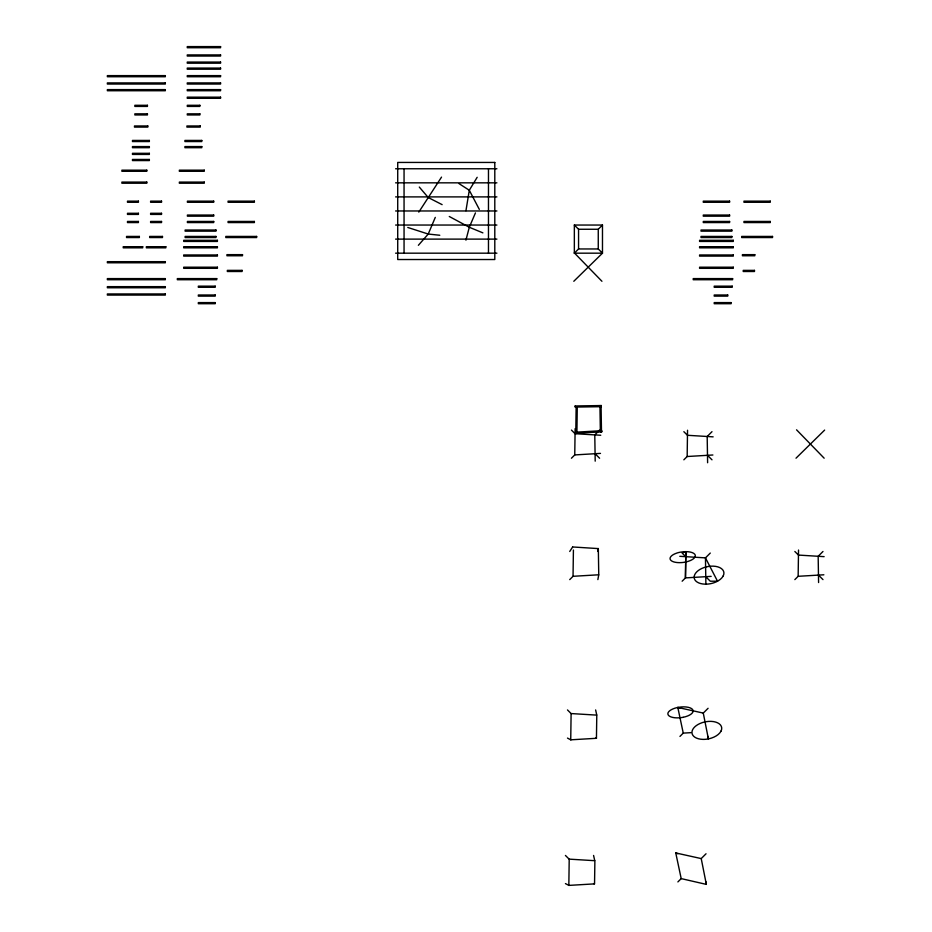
<?xml version="1.0" encoding="UTF-8"?>
<svg xmlns="http://www.w3.org/2000/svg" width="932" height="932" viewBox="0 0 932 932"><rect width="100%" height="100%" fill="white"/><g stroke="black" fill="none" stroke-linecap="round" stroke-linejoin="round"><path stroke-width="1.4" d="M571.106 713.562L570.733 739.822L596.445 738.295L596.783 715.124L571.106 713.562L567.495 709.951M569.732 579.611L573.04 576.302L573.413 550.043M571.444 458.229L574.753 454.921L575.126 428.662M568.835 885.4L569.207 859.141L594.884 860.702L594.546 883.874L568.835 885.4L565.433 883.583M575.766 433.333L576.139 407.016L577.269 407.028L576.896 433.345C575.009 434.475 576.174 430.526 575.766 433.333L601.711 431.807L601.42 430.689L601.711 431.807M685.824 551.639L685.451 577.898L682.142 581.207M683.855 459.814L687.164 456.517L687.536 430.246M794.845 579.611L798.153 576.302L798.526 550.043M597.866 551.476L598.332 548.598L572.656 546.967M465.942 210.737L469.297 190.256L477.172 177.301M597.866 579.611L598.728 574.939M465.93 240.165L469.297 227.257L475.448 212.915M435.291 217.389L428.231 234.049L418.375 245.302M418.806 212.112L441.523 177.115M569.732 551.476L572.586 547.072M824.634 430.083L796.01 458.195M574.345 253.178L602.48 253.178L602.48 225.043L574.345 225.043L574.345 253.178L578.562 248.96L598.262 248.96L602.48 253.178L573.797 281.278M574.345 225.043L578.562 229.26L598.262 229.26L602.48 225.043M599.591 430.083L594.779 434.895L595.198 461.154M711.99 431.679L707.19 436.491L707.609 462.738M710.277 553.06L705.466 557.872L705.885 584.131M822.979 551.476L818.168 556.288L818.587 582.535M679.952 736.42L683.249 733.111L690.938 732.657M708.39 738.89L703.276 713.085L708.087 708.285M677.89 881.917L681.199 878.608L675.758 852.943L701.225 858.582L706.037 853.77M683.284 717.267L683.482 717.221A12.722 5.289 -7.6 0 0 692.592 709.52L692.511 709.415A12.722 5.289 -7.6 0 0 681.187 706.969L678.088 707.4A12.722 5.289 -7.6 0 0 674.978 708.18L674.733 708.25A12.722 5.289 -7.6 0 0 668.093 714.751A12.722 5.289 -7.6 0 0 679.288 717.803L679.952 717.757A12.722 5.289 -7.6 0 0 683.074 717.302M685.474 562.043L685.684 562.008A12.722 5.289 -7.6 0 0 694.794 554.295L694.666 554.156A12.722 5.289 -7.6 0 0 683.377 551.756L680.278 552.187A12.722 5.289 -7.6 0 0 677.168 552.956L676.923 553.037A12.722 5.289 -7.6 0 0 670.294 559.538A12.722 5.289 -7.6 0 0 681.478 562.59L682.142 562.544A12.722 5.289 -7.6 0 0 685.265 562.089M575.708 432.203L601.653 430.689M574.753 454.921L600.476 453.395M687.164 456.517L712.887 454.991M573.04 576.302L598.752 574.788L598.332 548.529M711.163 576.372L685.451 577.898L685.859 551.639L682.142 553.06L685.754 556.672M798.153 576.302L823.865 574.788M575.3 405.956L601.222 405.548L601.245 406.678L575.312 407.074L575.3 405.956L575.312 407.074M494.799 162.448L397.719 162.436L397.719 259.527L494.799 259.527L494.799 162.436M395.611 168.762L496.907 168.762M395.611 182.835L496.907 182.835M395.611 196.897L496.907 196.897M395.611 210.97L496.907 210.97M395.611 225.043L496.907 225.043M395.611 239.116L496.907 239.116M395.611 253.178L496.907 253.178M601.245 406.678L601.222 405.548M576.139 407.063L577.269 407.086M713.143 436.852L687.466 435.291L683.855 431.679M600.744 435.256L575.056 433.695L571.444 430.083M824.133 556.649L798.456 555.076L794.845 551.476M679.789 556.311L705.466 557.872L717.524 581.207L710.277 581.207L705.769 576.698M439.788 235.26L428.231 234.049L407.785 227.466M683.249 733.111L677.809 707.446L703.276 713.085M681.199 878.608L706.316 884.386L706.037 881.917M595.63 738.086L596.468 738.307M593.579 883.583L594.406 883.792M677.809 707.446L679.952 708.285M675.758 852.943L677.89 853.77M482.881 232.872L469.297 227.257L449.282 216.492M442.129 204.644L428.231 197.526L419.295 187.064M567.495 738.086L570.885 739.903M459.092 183.674L469.297 190.256L479.316 209.385M796.557 429.815L824.156 458.195M574.345 252.91L601.932 281.278M707.481 455.305L711.99 459.814M818.471 575.102L822.979 579.611M595.082 453.721L599.591 458.229M565.433 855.448L569.044 859.048M595.63 709.951L596.736 714.937M593.579 855.448L594.686 860.422M701.225 858.582L706.339 884.375M708.087 736.42L708.367 738.89M599.94 405.571L600.359 431.819L601.49 431.749L601.07 405.548M598.262 229.26L598.262 248.96M578.562 229.26L578.562 248.96M488.473 168.762L488.473 253.178M404.057 168.762L404.057 253.178M723.279 575.766L723.092 576.139A15.098 8.656 -11.7 0 1 713.679 582.861L711.885 583.374A15.098 8.656 -11.7 0 1 710.277 583.735L708.681 583.98A15.098 8.656 -11.7 0 1 705.466 584.166L704.883 584.154A15.098 8.656 -11.7 0 1 694.142 577.351A15.098 8.656 -11.7 0 1 704.266 567.483L705.466 567.11A15.098 8.656 -11.7 0 1 719.842 567.635A15.098 8.656 -11.7 0 1 723.279 575.766M721.088 730.979L720.89 731.352A15.098 8.656 -11.7 0 1 711.489 738.074L709.695 738.598A15.098 8.656 -11.7 0 1 708.087 738.948L706.479 739.192A15.098 8.656 -11.7 0 1 703.276 739.379L702.693 739.367A15.098 8.656 -11.7 0 1 691.952 732.564A15.098 8.656 -11.7 0 1 702.064 722.696L703.276 722.323A15.098 8.656 -11.7 0 1 717.652 722.848A15.098 8.656 -11.7 0 1 721.088 730.979M220.569 46.6L187.262 46.6L187.262 47.73L220.569 47.73L220.569 46.6M220.569 54.918L187.262 54.918L187.262 56.048L220.569 56.048L220.569 54.918M220.569 62.071L187.262 62.071L187.262 63.19L220.569 63.19L220.569 62.071M220.569 68.083L187.262 68.083L187.262 69.213L220.569 69.213L220.569 68.083M165.325 75.62L107.366 75.62L107.366 76.739L165.325 76.739L165.325 75.62M220.569 75.62L187.262 75.62L187.262 76.739L220.569 76.739L220.569 75.62M165.325 82.913L107.366 82.913L107.366 84.043L165.325 84.043L165.325 82.913M220.569 82.913L187.262 82.913L187.262 84.043L220.569 84.043L220.569 82.913M165.325 89.612L107.366 89.612L107.366 90.742L165.325 90.742L165.325 89.612M220.569 89.612L187.262 89.612L187.262 90.742L220.569 90.742L220.569 89.612M220.569 97.173L187.262 97.173L187.262 98.303L220.569 98.303L220.569 97.173M147.431 105.293L134.849 105.293L134.849 106.423L147.431 106.423L147.431 105.293M199.867 105.293L187.285 105.293L187.285 106.423L199.867 106.423L199.867 105.293M147.431 113.832L134.849 113.832L134.849 114.951L147.431 114.951L147.431 113.832M199.867 113.832L187.285 113.832L187.285 114.951L199.867 114.951L199.867 113.832M147.804 125.971L134.476 125.971L134.476 127.102L147.804 127.102L147.804 125.971M200.24 125.971L186.913 125.971L186.913 127.102L200.24 127.102L200.24 125.971M149.353 140.429L132.472 140.429L132.472 141.559L149.353 141.559L149.353 140.429M201.79 140.429L184.909 140.429L184.909 141.559L201.79 141.559L201.79 140.429M149.353 146.569L132.472 146.569L132.472 147.699L149.353 147.699L149.353 146.569M201.79 146.569L184.909 146.569L184.909 147.699L201.79 147.699L201.79 146.569M149.353 153.314L132.472 153.314L132.472 154.432L149.353 154.432L149.353 153.314M149.353 159.454L132.472 159.454L132.472 160.572L149.353 160.572L149.353 159.454M146.813 170.172L121.894 170.172L121.894 171.29L146.813 171.29L146.813 170.172M204.271 170.172L179.352 170.172L179.352 171.29L204.271 171.29L204.271 170.172M146.813 182.09L121.894 182.09L121.894 183.22L146.813 183.22L146.813 182.09M204.271 182.09L179.352 182.09L179.352 183.22L204.271 183.22L204.271 182.09M138.414 201.149L127.486 201.149L127.486 202.279L138.414 202.279L138.414 201.149M161.539 201.149L150.611 201.149L150.611 202.279L161.539 202.279L161.539 201.149M213.708 201.149L187.402 201.149L187.402 202.279L213.708 202.279L213.708 201.149M254.378 201.149L228.072 201.149L228.072 202.279L254.378 202.279L254.378 201.149M729.593 201.149L703.287 201.149L703.287 202.279L729.593 202.279L729.593 201.149M770.263 201.149L743.957 201.149L743.957 202.279L770.263 202.279L770.263 201.149M138.414 213.288L127.486 213.288L127.486 214.418L138.414 214.418L138.414 213.288M161.539 213.288L150.611 213.288L150.611 214.418L161.539 214.418L161.539 213.288M213.708 215.047L187.402 215.047L187.402 216.177L213.708 216.177L213.708 215.047M729.593 215.047L703.287 215.047L703.287 216.177L729.593 216.177L729.593 215.047M138.414 221.443L127.486 221.443L127.486 222.573L138.414 222.573L138.414 221.443M161.539 221.443L150.611 221.443L150.611 222.573L161.539 222.573L161.539 221.443M213.708 221.443L187.402 221.443L187.402 222.573L213.708 222.573L213.708 221.443M254.378 221.443L228.072 221.443L228.072 222.573L254.378 222.573L254.378 221.443M729.593 221.443L703.287 221.443L703.287 222.573L729.593 222.573L729.593 221.443M770.263 221.443L743.957 221.443L743.957 222.573L770.263 222.573L770.263 221.443M215.979 230.029L185.13 230.029L185.13 231.159L215.979 231.159L215.979 230.029M731.865 230.029L701.015 230.029L701.015 231.159L731.865 231.159L731.865 230.029M139.357 236.425L126.542 236.425L126.542 237.555L139.357 237.555L139.357 236.425M162.483 236.425L149.668 236.425L149.668 237.555L162.483 237.555L162.483 236.425M215.979 236.425L185.13 236.425L185.13 237.555L215.979 237.555L215.979 236.425M256.65 236.425L225.8 236.425L225.8 237.555L256.65 237.555L256.65 236.425M731.865 236.425L701.015 236.425L701.015 237.555L731.865 237.555L731.865 236.425M772.535 236.425L741.686 236.425L741.686 237.555L772.535 237.555L772.535 236.425M217.412 240.305L183.697 240.305L183.697 241.435L217.412 241.435L217.412 240.305M733.298 240.305L699.582 240.305L699.582 241.435L733.298 241.435L733.298 240.305M142.689 246.7L123.222 246.7L123.222 247.83L142.689 247.83L142.689 246.7M165.814 246.7L146.347 246.7L146.347 247.83L165.814 247.83L165.814 246.7M217.412 246.7L183.697 246.7L183.697 247.83L217.412 247.83L217.412 246.7M733.298 246.7L699.582 246.7L699.582 247.83L733.298 247.83L733.298 246.7M242.506 254.646L226.93 254.646L226.93 255.764L242.506 255.764L242.506 254.646M754.792 254.646L742.42 254.646L742.42 255.764L754.792 255.764L754.792 254.646M217.412 254.972L183.697 254.972L183.697 256.102L217.412 256.102L217.412 254.972M733.298 254.972L699.582 254.972L699.582 256.102L733.298 256.102L733.298 254.972M165.325 261.671L107.366 261.671L107.366 262.789L165.325 262.789L165.325 261.671M217.412 267.204L183.697 267.204L183.697 268.323L217.412 268.323L217.412 267.204M733.298 267.204L699.582 267.204L699.582 268.323L733.298 268.323L733.298 267.204M242.099 270.373L227.338 270.373L227.338 271.503L242.099 271.503L242.099 270.373M754.477 270.373L743.223 270.373L743.223 271.503L754.477 271.503L754.477 270.373M165.325 278.598L107.366 278.598L107.366 279.728L165.325 279.728L165.325 278.598M216.725 278.598L177.336 278.598L177.336 279.728L216.725 279.728L216.725 278.598M732.61 278.598L693.222 278.598L693.222 279.728L732.61 279.728L732.61 278.598M215.21 286.159L198.33 286.159L198.33 287.289L215.21 287.289L215.21 286.159M732.226 286.159L714.215 286.159L714.215 287.289L732.226 287.289L732.226 286.159M165.325 286.648L107.366 286.648L107.366 287.767L165.325 287.767L165.325 286.648M165.325 293.953L107.366 293.953L107.366 295.083L165.325 295.083L165.325 293.953M215.21 295.001L198.33 295.001L198.33 296.131L215.21 296.131L215.21 295.001M727.729 295.001L714.215 295.001L714.215 296.131L727.729 296.131L727.729 295.001M215.21 302.597L198.33 302.597L198.33 303.716L215.21 303.716L215.21 302.597M731.096 302.597L714.215 302.597L714.215 303.716L731.096 303.716L731.096 302.597"/></g></svg>
